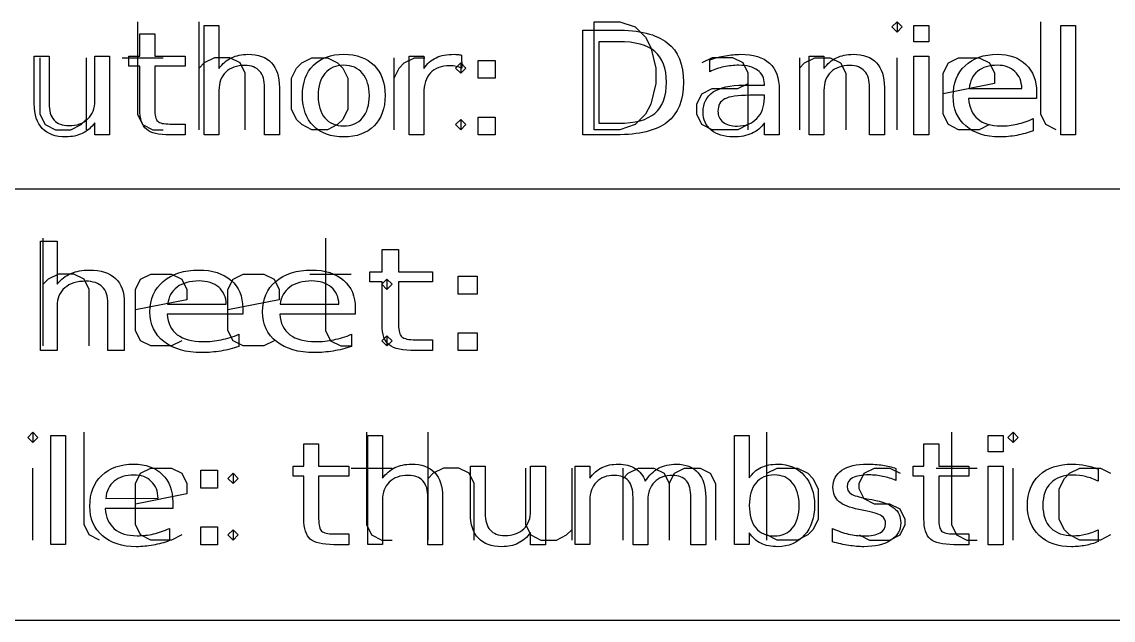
# Model space of a CAD drawing. Header units: millimetres. Extents: x 10 to 287, y 10 to 200.
# Drawn here: x 179.59 to 194.78, y 22.5 to 30.82 of the extents above; entities that cross this region are included whole.
import ezdxf

# ---------------------------------------------------------------- set-up
doc = ezdxf.new("R2010")
doc.units = ezdxf.units.MM
doc.layers.get('0').update_dxf_attribs({"linetype": 'CONTINUOUS'})

msp = doc.modelspace()

# ---------------------------------------------------------------- linework, layer by layer
at = {"color": 7}
for points in [[(181.1996, 30.8217), (181.1996, 29.536), (181.271, 29.3931), (181.4139, 29.3217), (181.5567, 29.3217)], [(182.0567, 29.3217), (182.0567, 30.8217)], [(182.33318, 29.86809), (182.33318, 29.24993), (182.12631, 29.24993), (182.12631, 30.76946), (182.33318, 30.76946), (182.33318, 30.17376)], [(187.39662, 30.70801), (187.8607, 30.70801)], [(187.8607, 29.25), (187.39662, 29.25), (187.39662, 30.70801)], [(191.771, 30.8217), (191.6996, 30.7502), (191.771, 30.6788), (191.8424, 30.7502), (191.771, 30.8217), (191.771, 30.6788)], [(193.9853, 29.3217), (193.8424, 29.3931), (193.771, 29.536), (193.771, 30.8217)], [(181.23282, 29.61038), (181.23282, 30.20413), (181.08186, 30.20413), (181.08186, 30.34378), (181.23282, 30.34378), (181.23282, 30.65432), (181.4397, 30.65429)], [(181.4397, 30.65429), (181.4397, 30.34375), (181.86352, 30.34375), (181.86352, 30.2041), (181.4397, 30.2041), (181.4397, 29.61035)], [(187.62251, 30.5459), (187.62251, 29.41211), (187.89536, 29.41211)], [(187.89536, 30.5459), (187.62251, 30.5459)], [(179.76344, 29.68164), (179.76344, 30.34375), (179.9692, 30.34375), (179.9692, 29.68847)], [(179.8424, 30.3217), (179.8424, 29.536), (179.9139, 29.3931), (180.0567, 29.3217), (180.271, 29.3217), (180.4139, 29.3931), (180.4853, 29.4645)], [(180.4853, 30.3217), (180.4853, 29.3217)], [(180.60659, 29.72371), (180.60659, 30.34383), (180.81235, 30.34383), (180.81235, 29.25008), (180.60659, 29.25008), (180.60659, 29.41805)], [(180.9853, 30.3217), (181.5567, 30.3217)], [(182.6996, 29.3217), (182.6996, 30.1074), (182.6281, 30.2502), (182.4853, 30.3217), (182.271, 30.3217), (182.1281, 30.2502), (182.0567, 30.1788)], [(184.771, 29.3217), (184.771, 30.3217)], [(184.771, 30.036), (184.8424, 30.1788), (184.9139, 30.2502), (185.0567, 30.3217), (185.1996, 30.3217)], [(185.18586, 29.8264), (185.18586, 29.25023), (184.97899, 29.25023), (184.97899, 30.34398), (185.18586, 30.34398), (185.18586, 30.17406)], [(185.6996, 30.2502), (185.771, 30.1788), (185.6996, 30.1074), (185.6281, 30.1788), (185.6996, 30.2502), (185.6996, 30.1074)], [(185.71144, 30.36032), (185.71254, 30.17578)], [(189.6996, 29.3217), (189.6996, 30.1074), (189.6281, 30.2502), (189.4853, 30.3217), (189.1996, 30.3217), (189.0567, 30.2502)], [(189.16461, 30.12778), (189.16461, 30.29379)], [(190.4139, 30.3217), (190.4139, 29.3217)], [(190.4139, 30.1788), (190.4853, 30.2502), (190.6281, 30.3217), (190.8424, 30.3217), (190.9853, 30.2502), (191.0567, 30.1074), (191.0567, 29.3217)], [(190.75361, 29.86804), (190.75361, 29.24988), (190.54674, 29.24988), (190.54674, 30.34363), (190.75361, 30.34363), (190.75361, 30.17371)], [(191.771, 29.3217), (191.771, 30.3217)], [(193.0567, 29.3931), (192.9139, 29.3217), (192.6281, 29.3217), (192.4853, 29.3931), (192.4139, 29.536), (192.4139, 30.1074), (192.4853, 30.2502), (192.6281, 30.3217), (192.9139, 30.3217), (193.0567, 30.2502), (193.1281, 30.1074), (193.1281, 29.9645), (192.4139, 29.8217)], [(189.6996, 29.3931), (189.5567, 29.3217), (189.1996, 29.3217), (189.0567, 29.3931), (188.9853, 29.536), (188.9853, 29.6788), (189.0567, 29.8217), (189.1996, 29.8931), (189.5567, 29.8931), (189.6996, 29.9645)], [(189.63648, 29.94028), (189.92499, 29.94028), (189.92499, 29.95788)], [(183.17523, 29.91015), (183.17523, 29.25), (182.96947, 29.25), (182.96947, 29.90429)], [(189.92499, 29.75972), (189.92499, 29.79972), (189.72035, 29.7998)], [(190.13075, 29.874), (190.13075, 29.24998), (189.92499, 29.24998), (189.92499, 29.41599)], [(190.13078, 29.87379), (190.13075, 29.874)], [(191.59566, 29.9101), (191.59566, 29.24995), (191.3899, 29.24995), (191.3899, 29.90424)], [(193.71362, 29.84174), (193.71362, 29.75384), (192.76758, 29.75384)], [(192.77425, 29.89343), (193.50787, 29.89444)], [(179.76343, 29.68177), (179.76344, 29.68164)], [(193.66554, 29.47554), (193.66554, 29.30562)], [(181.65219, 29.40037), (181.86354, 29.40037), (181.86354, 29.24998), (181.65219, 29.24998)], [(185.6996, 29.4645), (185.771, 29.3931), (185.6996, 29.3217), (185.6281, 29.3931), (185.6996, 29.4645), (185.6996, 29.3217)], [(177.0022, 28.5), (285.0022, 28.5)], [(179.8866, 26.3139), (179.8866, 27.8139)], [(183.8152, 27.8139), (183.8152, 26.5282), (183.8866, 26.3853), (184.0295, 26.3139), (184.1723, 26.3139)], [(180.08024, 26.86809), (180.08024, 26.24993), (179.85018, 26.24993), (179.85018, 27.76946), (180.08024, 27.76946), (180.08024, 27.17376)], [(184.60318, 26.6103), (184.60318, 27.20405), (184.4353, 27.20405), (184.4353, 27.3437), (184.60318, 27.3437), (184.60318, 27.65424), (184.83326, 27.65421)], [(184.83326, 27.65421), (184.83326, 27.34367), (185.30458, 27.34367), (185.30458, 27.20402), (184.83326, 27.20402), (184.83326, 26.61027)], [(180.5295, 26.3139), (180.5295, 27.0996), (180.458, 27.2424), (180.3152, 27.3139), (180.1009, 27.3139), (179.958, 27.2424), (179.8866, 27.171)], [(181.8152, 26.3853), (181.6723, 26.3139), (181.3866, 26.3139), (181.2437, 26.3853), (181.1723, 26.5282), (181.1723, 27.0996), (181.2437, 27.2424), (181.3866, 27.3139), (181.6723, 27.3139), (181.8152, 27.2424), (181.8866, 27.0996), (181.8866, 26.9567), (181.1723, 26.8139)], [(183.1009, 26.3853), (182.958, 26.3139), (182.6723, 26.3139), (182.5295, 26.3853), (182.458, 26.5282), (182.458, 27.0996), (182.5295, 27.2424), (182.6723, 27.3139), (182.958, 27.3139), (183.1009, 27.2424), (183.1723, 27.0996), (183.1723, 26.9567), (182.458, 26.8139)], [(183.6009, 27.3139), (184.1723, 27.3139)], [(184.6723, 27.2424), (184.7437, 27.171), (184.6723, 27.0996), (184.6009, 27.171), (184.6723, 27.2424), (184.6723, 27.0996)], [(181.01667, 26.91015), (181.01667, 26.25), (180.78785, 26.25), (180.78785, 26.90429)], [(181.61981, 26.89344), (182.43561, 26.89445)], [(183.18674, 26.89344), (184.00254, 26.89445)], [(182.66443, 26.84175), (182.66443, 26.75385), (181.61235, 26.75385)], [(184.23136, 26.84175), (184.23136, 26.75385), (183.17928, 26.75385)], [(182.61096, 26.47555), (182.61096, 26.30563)], [(184.17789, 26.47555), (184.17789, 26.30563)], [(184.6723, 26.4567), (184.7437, 26.3853), (184.6723, 26.3139), (184.6009, 26.3853), (184.6723, 26.4567), (184.6723, 26.3139)], [(185.06953, 26.40029), (185.30457, 26.40029), (185.30457, 26.2499), (185.06953, 26.2499)], [(179.7437, 25.1139), (179.6723, 25.0424), (179.7437, 24.971), (179.8152, 25.0424), (179.7437, 25.1139), (179.7437, 24.971)], [(180.6723, 23.6139), (180.5295, 23.6853), (180.458, 23.8282), (180.458, 25.1139)], [(184.3866, 25.1139), (184.3866, 23.8282), (184.458, 23.6853), (184.6009, 23.6139), (184.7437, 23.6139)], [(184.60955, 24.16816), (184.60955, 23.55), (184.40384, 23.55), (184.40384, 25.06953), (184.60955, 25.06953), (184.60955, 24.47383)], [(185.2437, 23.6139), (185.2437, 25.1139)], [(189.7145, 23.7141), (189.7145, 23.55004), (189.50879, 23.55004), (189.50879, 25.06957), (189.7145, 25.06957), (189.7145, 24.47771)], [(189.958, 23.6139), (189.958, 25.1139)], [(192.5295, 25.1139), (192.5295, 23.8282), (192.6009, 23.6853), (192.7437, 23.6139), (192.8866, 23.6139)], [(193.3866, 25.1139), (193.3152, 25.0424), (193.3866, 24.971), (193.458, 25.0424), (193.3866, 25.1139), (193.3866, 24.971)], [(183.51523, 23.91026), (183.51523, 24.50401), (183.36512, 24.50401), (183.36512, 24.64366), (183.51523, 24.64366), (183.51523, 24.95421), (183.72102, 24.95427)], [(183.72102, 24.95427), (183.72102, 24.64372), (184.14246, 24.64372), (184.14246, 24.50407), (183.72102, 24.50407), (183.72102, 23.91032)], [(192.14518, 23.91026), (192.14518, 24.50401), (191.99506, 24.50401), (191.99506, 24.64366), (192.14518, 24.64366), (192.14518, 24.95421), (192.35097, 24.95427)], [(192.35097, 24.95427), (192.35097, 24.64372), (192.7724, 24.64372), (192.7724, 24.50407), (192.35097, 24.50407), (192.35097, 23.91032)], [(179.7437, 23.6139), (179.7437, 24.6139)], [(181.8152, 23.6853), (181.6723, 23.6139), (181.3866, 23.6139), (181.2437, 23.6853), (181.1723, 23.8282), (181.1723, 24.3996), (181.2437, 24.5424), (181.3866, 24.6139), (181.6723, 24.6139), (181.8152, 24.5424), (181.8866, 24.3996), (181.8866, 24.2567), (181.1723, 24.1139)], [(184.1723, 24.6139), (184.7437, 24.6139)], [(185.8866, 23.6139), (185.8866, 24.3996), (185.8152, 24.5424), (185.6723, 24.6139), (185.458, 24.6139), (185.3152, 24.5424), (185.2437, 24.471)], [(185.83375, 23.98161), (185.83375, 24.64372), (186.03835, 24.64372), (186.03835, 23.98845)], [(186.6009, 24.6139), (186.6009, 23.8282), (186.6723, 23.6853), (186.8152, 23.6139), (187.0295, 23.6139), (187.1723, 23.6853), (187.2437, 23.7567)], [(186.67218, 24.02358), (186.67218, 24.6437), (186.87678, 24.6437), (186.87678, 23.54995), (186.67218, 23.54995), (186.67218, 23.71792)], [(187.2437, 24.6139), (187.2437, 23.6139)], [(187.49608, 24.1682), (187.49608, 23.55004), (187.29037, 23.55004), (187.29037, 24.64379), (187.49608, 24.64379), (187.49608, 24.47387)], [(187.958, 23.6139), (187.958, 24.6139)], [(187.958, 24.471), (188.0295, 24.5424), (188.1723, 24.6139), (188.3866, 24.6139), (188.5295, 24.5424), (188.6009, 24.3996), (188.6009, 23.6139)], [(188.6009, 24.3996), (188.6723, 24.5424), (188.8152, 24.6139), (189.0295, 24.6139), (189.1723, 24.5424), (189.2437, 24.3996), (189.2437, 23.6139)], [(189.958, 24.5424), (190.1009, 24.6139), (190.3866, 24.6139), (190.5295, 24.5424), (190.6009, 24.471), (190.6723, 24.3282), (190.6723, 23.8996), (190.6009, 23.7567), (190.5295, 23.6853), (190.3866, 23.6139), (190.1009, 23.6139), (189.958, 23.6853)], [(191.2437, 23.6853), (191.3866, 23.6139), (191.6723, 23.6139), (191.8152, 23.6853), (191.8866, 23.8282), (191.8866, 23.8996), (191.8152, 24.0424), (191.6723, 24.1139), (191.458, 24.1139), (191.3152, 24.1853), (191.2437, 24.3282), (191.2437, 24.3996), (191.3152, 24.5424), (191.458, 24.6139), (191.6723, 24.6139), (191.8152, 24.5424)], [(191.75607, 24.61149), (191.75607, 24.44157)], [(192.3152, 24.6139), (192.8866, 24.6139)], [(193.3866, 23.6139), (193.3866, 24.6139)], [(194.7437, 23.6853), (194.6009, 23.6139), (194.3152, 23.6139), (194.1723, 23.6853), (194.1009, 23.7567), (194.0295, 23.8996), (194.0295, 24.3282), (194.1009, 24.471), (194.1723, 24.5424), (194.3152, 24.6139), (194.6009, 24.6139), (194.7437, 24.5424)], [(182.5295, 24.5424), (182.6009, 24.471), (182.5295, 24.3996), (182.458, 24.471), (182.5295, 24.5424), (182.5295, 24.3996)], [(194.57045, 24.60173), (194.57045, 24.43376)], [(180.75766, 24.1935), (181.48709, 24.1945)], [(185.44679, 24.21013), (185.44679, 23.54997), (185.24219, 23.54997), (185.24219, 24.20427)], [(188.30228, 24.16812), (188.30228, 23.54996), (188.09657, 23.54996), (188.09657, 24.20426)], [(189.10848, 24.21011), (189.10848, 23.54995), (188.90277, 23.54995), (188.90277, 24.20425)], [(191.35133, 24.18963), (191.42143, 24.17593)], [(181.69169, 24.1418), (181.69169, 24.0539), (180.75097, 24.0539)], [(191.31021, 24.0256), (191.23901, 24.0402)], [(181.64388, 23.77559), (181.64388, 23.60566)], [(182.5295, 23.7567), (182.6009, 23.6853), (182.5295, 23.6139), (182.458, 23.6853), (182.5295, 23.7567), (182.5295, 23.6139)], [(183.93225, 23.70035), (184.14241, 23.70035), (184.14241, 23.54996), (183.93225, 23.54996)], [(190.87101, 23.59), (190.87101, 23.77555)], [(192.5622, 23.70035), (192.77236, 23.70035), (192.77236, 23.54996), (192.5622, 23.54996)], [(194.57045, 23.75801), (194.57045, 23.59199)], [(177.0022, 22.5), (285.0022, 22.5)]]:
    msp.add_lwpolyline(points, dxfattribs=at)
for points in [[(187.5567, 29.3217), (187.5567, 30.8217), (187.9139, 30.8217), (188.1281, 30.7502), (188.271, 30.6074), (188.3424, 30.4645), (188.4139, 30.1788), (188.4139, 29.9645), (188.3424, 29.6788), (188.271, 29.536), (188.1281, 29.3931), (187.9139, 29.3217)], [(192.00606, 30.76948), (192.21181, 30.76948), (192.21181, 30.54194), (192.00606, 30.54194)], [(194.05134, 30.76944), (194.25709, 30.76944), (194.25709, 29.24991), (194.05134, 29.24991)], [(180.28119, 30.37012)], [(183.6281, 29.3217), (183.4853, 29.3931), (183.4139, 29.4645), (183.3424, 29.6074), (183.3424, 30.036), (183.4139, 30.1788), (183.4853, 30.2502), (183.6281, 30.3217), (183.8424, 30.3217), (183.9853, 30.2502), (184.0567, 30.1788), (184.1281, 30.036), (184.1281, 29.6074), (184.0567, 29.4645), (183.9853, 29.3931), (183.8424, 29.3217)], [(184.07095, 30.37012)], [(185.94066, 30.28418), (186.17661, 30.28418), (186.17661, 30.03613), (185.94066, 30.03613)], [(192.00606, 30.3437), (192.21181, 30.3437), (192.21181, 29.24995), (192.00606, 29.24995)], [(184.07086, 30.21777)], [(183.17523, 29.91005)], [(191.59566, 29.91)], [(193.71362, 29.84173)], [(185.94066, 29.49804), (186.17661, 29.49804), (186.17661, 29.25), (185.94066, 29.25)], [(185.66398, 27.2841), (185.92638, 27.2841), (185.92638, 27.03605), (185.66398, 27.03605)], [(181.01667, 26.91005)], [(182.66443, 26.84174)], [(184.23136, 26.84174)], [(185.66398, 26.49796), (185.92638, 26.49796), (185.92638, 26.24992), (185.66398, 26.24992)], [(179.99372, 25.06953), (180.19832, 25.06953), (180.19832, 23.55), (179.99372, 23.55)], [(193.0415, 25.0695), (193.2461, 25.0695), (193.2461, 24.84196), (193.0415, 24.84196)], [(186.34859, 24.67009)], [(191.75608, 24.61149)], [(193.0415, 24.64372), (193.2461, 24.64372), (193.2461, 23.54997), (193.0415, 23.54997)], [(182.07977, 24.58415), (182.31439, 24.58415), (182.31439, 24.3361), (182.07977, 24.3361)], [(194.57045, 24.60173)], [(188.26778, 24.43383)], [(185.44686, 24.21013)], [(181.69169, 24.14178)], [(190.41059, 24.09587)], [(185.83376, 23.98154)], [(182.07977, 23.79802), (182.31439, 23.79802), (182.31439, 23.54997), (182.07977, 23.54997)]]:
    msp.add_lwpolyline(points, close=True, dxfattribs=at)
for points in [[(187.8607, 30.70801), (188.184247, 30.70801), (188.421687, 30.64909), (188.57302, 30.53125)], [(188.40081, 30.40918), (188.294203, 30.500327), (188.12572, 30.5459), (187.89536, 30.5459)], [(188.57302, 30.53125), (188.72436, 30.414063), (188.80003, 30.23047), (188.80003, 29.98047)], [(188.56184, 29.98047), (188.56184, 30.175783), (188.508163, 30.318687), (188.40081, 30.40918)], [(182.33318, 30.17376), (182.38238, 30.239493), (182.440157, 30.288647), (182.50651, 30.32122)], [(182.50651, 30.32122), (182.573603, 30.353753), (182.650763, 30.37002), (182.73799, 30.37002)], [(182.73799, 30.37002), (182.88187, 30.37002), (182.990713, 30.330957), (183.06452, 30.25283)], [(183.06452, 30.25283), (183.138327, 30.175357), (183.17523, 30.061097), (183.17523, 29.91005)], [(183.64825, 30.21777), (183.750383, 30.319337), (183.891283, 30.37012), (184.07095, 30.37012)], [(184.07095, 30.37012), (184.24987, 30.37012), (184.390397, 30.319337), (184.49253, 30.21777)], [(185.18586, 30.17406), (185.229127, 30.24046), (185.285413, 30.289613), (185.35472, 30.32152)], [(185.35472, 30.32152), (185.424047, 30.354053), (185.508287, 30.37032), (185.60744, 30.37032)], [(185.60744, 30.37032), (185.62164, 30.37032), (185.637307, 30.36932), (185.65444, 30.36732)], [(185.65444, 30.36732), (185.671573, 30.365987), (185.690573, 30.363653), (185.71144, 30.36032)], [(189.16461, 30.29379), (189.239903, 30.31919), (189.312963, 30.338057), (189.38379, 30.35039)], [(189.38379, 30.35039), (189.45461, 30.36339), (189.523567, 30.36989), (189.59066, 30.36989)], [(189.59066, 30.36989), (189.77182, 30.36989), (189.90713, 30.328873), (189.99659, 30.24684)], [(189.99659, 30.24684), (190.08605, 30.164807), (190.13078, 30.040457), (190.13078, 29.87379)], [(190.75361, 30.17371), (190.80281, 30.239443), (190.860587, 30.288597), (190.92694, 30.32117)], [(190.92694, 30.32117), (190.994033, 30.353703), (191.071193, 30.36997), (191.15842, 30.36997)], [(191.15842, 30.36997), (191.3023, 30.36997), (191.411143, 30.330907), (191.48495, 30.25278)], [(191.48495, 30.25278), (191.558757, 30.175307), (191.59566, 30.061047), (191.59566, 29.91)], [(192.71838, 30.21185), (192.82946, 30.317323), (192.978933, 30.37006), (193.1668, 30.37006)], [(193.1668, 30.37006), (193.33528, 30.37006), (193.468353, 30.322533), (193.56602, 30.22748)], [(193.56602, 30.22748), (193.66442, 30.13308), (193.71362, 30.004497), (193.71362, 29.84173)], [(182.42938, 30.12102), (182.365247, 30.059153), (182.33318, 29.974843), (182.33318, 29.86809)], [(182.69217, 30.21382), (182.58109, 30.21382), (182.493493, 30.182887), (182.42938, 30.12102)], [(182.90017, 30.13672), (182.85397, 30.18812), (182.784637, 30.21382), (182.69217, 30.21382)], [(182.96947, 29.90429), (182.96947, 30.00781), (182.94637, 30.085287), (182.90017, 30.13672)], [(183.49616, 29.7959), (183.49616, 29.975587), (183.546857, 30.11621), (183.64825, 30.21777)], [(183.80927, 30.10449), (183.745137, 30.029623), (183.71307, 29.92676), (183.71307, 29.7959)], [(184.07095, 30.21777), (183.96061, 30.21777), (183.873383, 30.18001), (183.80927, 30.10449)], [(184.33141, 30.10351), (184.267277, 30.179683), (184.180427, 30.21777), (184.07086, 30.21777)], [(184.42761, 29.7959), (184.42761, 29.925453), (184.395543, 30.02799), (184.33141, 30.10351)], [(184.49253, 30.21777), (184.594663, 30.11621), (184.64573, 29.975587), (184.64573, 29.7959)], [(185.27866, 30.11058), (185.216793, 30.044847), (185.18586, 29.95012), (185.18586, 29.8264)], [(185.54704, 30.21018), (185.43074, 30.21018), (185.34128, 30.17698), (185.27866, 30.11058)], [(185.63654, 30.20118), (185.609673, 30.20718), (185.57984, 30.21018), (185.54704, 30.21018)], [(185.71254, 30.17578), (185.689407, 30.187513), (185.664073, 30.19598), (185.63654, 30.20118)], [(189.3603, 30.19518), (189.29246, 30.18018), (189.22723, 30.157713), (189.16461, 30.12778)], [(189.56942, 30.21768), (189.497847, 30.21768), (189.42814, 30.21018), (189.3603, 30.19518)], [(189.83109, 30.14928), (189.769223, 30.19488), (189.682, 30.21768), (189.56942, 30.21768)], [(189.92499, 29.95788), (189.92499, 30.04056), (189.89369, 30.10436), (189.83109, 30.14928)], [(190.84981, 30.12097), (190.785677, 30.059103), (190.75361, 29.974793), (190.75361, 29.86804)], [(191.1126, 30.21377), (191.00152, 30.21377), (190.913923, 30.182837), (190.84981, 30.12097)], [(191.3206, 30.13667), (191.2744, 30.18807), (191.205067, 30.21377), (191.1126, 30.21377)], [(191.3899, 29.90424), (191.3899, 30.00776), (191.3668, 30.085237), (191.3206, 30.13667)], [(192.55288, 29.78607), (192.55288, 29.96511), (192.608047, 30.107037), (192.71838, 30.21185)], [(192.89279, 30.13269), (192.824203, 30.076023), (192.78469, 29.99627), (192.77425, 29.89343)], [(193.169, 30.21769), (193.054193, 30.21769), (192.962123, 30.189357), (192.89279, 30.13269)], [(193.41277, 30.12979), (193.351637, 30.18839), (193.27038, 30.21769), (193.169, 30.21769)], [(193.50787, 29.89444), (193.506537, 29.992747), (193.474837, 30.071197), (193.41277, 30.12979)], [(188.40081, 29.54883), (188.508163, 29.63997), (188.56184, 29.78385), (188.56184, 29.98047)], [(188.80003, 29.98047), (188.80003, 29.729163), (188.72399, 29.544593), (188.57191, 29.42676)], [(189.21378, 29.84658), (189.30846, 29.909047), (189.44936, 29.94028), (189.63648, 29.94028)], [(183.64825, 29.37402), (183.546857, 29.476233), (183.49616, 29.61686), (183.49616, 29.7959)], [(183.71307, 29.7959), (183.71307, 29.66504), (183.744737, 29.56185), (183.80807, 29.48633)], [(184.33141, 29.4873), (184.395543, 29.56282), (184.42761, 29.665687), (184.42761, 29.7959)], [(184.64573, 29.7959), (184.64573, 29.61686), (184.594663, 29.476233), (184.49253, 29.37402)], [(189.07288, 29.56826), (189.07288, 29.691307), (189.119847, 29.78408), (189.21378, 29.84658)], [(189.72035, 29.7998), (189.554103, 29.7998), (189.438923, 29.7832), (189.37481, 29.75)], [(192.72733, 29.37396), (192.61103, 29.475527), (192.55288, 29.612897), (192.55288, 29.78607)], [(179.87526, 29.339), (179.800707, 29.41712), (179.76343, 29.531377), (179.76343, 29.68177)], [(179.9692, 29.68847), (179.9692, 29.584957), (179.9923, 29.50716), (180.0385, 29.45508)], [(180.50929, 29.47078), (180.574157, 29.532647), (180.60659, 29.616957), (180.60659, 29.72371)], [(189.37481, 29.75), (189.310677, 29.7168), (189.27861, 29.66016), (189.27861, 29.58008)], [(189.82099, 29.4775), (189.890323, 29.54846), (189.92499, 29.642533), (189.92499, 29.75972)], [(192.76758, 29.75384), (192.776513, 29.630147), (192.819007, 29.535747), (192.89506, 29.47064)], [(180.2465, 29.37798), (180.35758, 29.37798), (180.445177, 29.408913), (180.50929, 29.47078)], [(181.32342, 29.32718), (181.26302, 29.379247), (181.23282, 29.473647), (181.23282, 29.61038)], [(181.4397, 29.61035), (181.4397, 29.521157), (181.4535, 29.463863), (181.4811, 29.43847)], [(183.80807, 29.48633), (183.872203, 29.411457), (183.9598, 29.37402), (184.07086, 29.37402)], [(184.07086, 29.37402), (184.180447, 29.37402), (184.267297, 29.41178), (184.33141, 29.4873)], [(187.89536, 29.41211), (188.12572, 29.41211), (188.294203, 29.457683), (188.40081, 29.54883)], [(189.18583, 29.31533), (189.11053, 29.378463), (189.07288, 29.462773), (189.07288, 29.56826)], [(189.27861, 29.58008), (189.27861, 29.51628), (189.302477, 29.465497), (189.35021, 29.42773)], [(189.54702, 29.37203), (189.66108, 29.37203), (189.752403, 29.407187), (189.82099, 29.4775)], [(192.89506, 29.47064), (192.971847, 29.406173), (193.078453, 29.37394), (193.21488, 29.37394)], [(193.44413, 29.39934), (193.518677, 29.416273), (193.59248, 29.441673), (193.66554, 29.47554)], [(180.20291, 29.22181), (180.059023, 29.22181), (179.949807, 29.260873), (179.87526, 29.339)], [(180.0385, 29.45508), (180.0847, 29.40368), (180.154033, 29.37798), (180.2465, 29.37798)], [(180.60659, 29.41805), (180.556657, 29.35165), (180.49851, 29.30217), (180.43215, 29.26961)], [(181.65219, 29.24998), (181.493397, 29.24998), (181.383807, 29.275713), (181.32342, 29.32718)], [(181.4811, 29.43847), (181.509433, 29.41307), (181.566463, 29.40037), (181.65219, 29.40037)], [(184.07095, 29.22168), (183.891283, 29.22168), (183.750383, 29.27246), (183.64825, 29.37402)], [(184.49253, 29.37402), (184.390397, 29.27246), (184.24987, 29.22168), (184.07095, 29.22168)], [(188.57191, 29.42676), (188.419823, 29.30892), (188.182753, 29.25), (187.8607, 29.25)], [(189.49223, 29.22163), (189.364003, 29.22163), (189.26187, 29.252863), (189.18583, 29.31533)], [(189.35021, 29.42773), (189.398677, 29.390597), (189.46428, 29.37203), (189.54702, 29.37203)], [(189.92499, 29.41599), (189.87799, 29.34959), (189.819467, 29.300437), (189.74942, 29.26853)], [(193.20258, 29.22162), (193.002787, 29.22162), (192.84437, 29.2724), (192.72733, 29.37396)], [(193.21488, 29.37394), (193.293907, 29.37394), (193.370323, 29.382407), (193.44413, 29.39934)], [(180.43215, 29.26961), (180.36655, 29.237743), (180.290137, 29.22181), (180.20291, 29.22181)], [(189.74942, 29.26853), (189.679347, 29.237263), (189.593617, 29.22163), (189.49223, 29.22163)], [(193.43853, 29.24312), (193.361003, 29.228787), (193.282353, 29.22162), (193.20258, 29.22162)], [(193.66554, 29.30562), (193.591733, 29.278287), (193.516063, 29.257453), (193.43853, 29.24312)], [(180.273, 27.32122), (180.347613, 27.353753), (180.43342, 27.37002), (180.53042, 27.37002)], [(180.53042, 27.37002), (180.690433, 27.37002), (180.811477, 27.330957), (180.89355, 27.25283)], [(181.55763, 27.21186), (181.681163, 27.317333), (181.84739, 27.37007), (182.05631, 27.37007)], [(182.05631, 27.37007), (182.243683, 27.37007), (182.391673, 27.322543), (182.50028, 27.22749)], [(183.12456, 27.21186), (183.248093, 27.317333), (183.41432, 27.37007), (183.62324, 27.37007)], [(183.62324, 27.37007), (183.810607, 27.37007), (183.958597, 27.322543), (184.06721, 27.22749)], [(180.08024, 27.17376), (180.134973, 27.239493), (180.199227, 27.288647), (180.273, 27.32122)], [(180.47944, 27.21382), (180.355907, 27.21382), (180.25849, 27.182887), (180.18719, 27.12102)], [(180.71075, 27.13672), (180.65935, 27.18812), (180.582247, 27.21382), (180.47944, 27.21382)], [(180.89355, 27.25283), (180.97563, 27.175357), (181.01667, 27.061097), (181.01667, 26.91005)], [(181.37358, 26.78608), (181.37358, 26.96512), (181.43493, 27.107047), (181.55763, 27.21186)], [(182.0588, 27.2177), (181.931127, 27.2177), (181.828737, 27.189367), (181.75163, 27.1327)], [(182.3299, 27.1298), (182.26192, 27.1884), (182.171553, 27.2177), (182.0588, 27.2177)], [(182.50028, 27.22749), (182.609713, 27.13309), (182.66443, 27.004507), (182.66443, 26.84174)], [(182.94051, 26.78608), (182.94051, 26.96512), (183.00186, 27.107047), (183.12456, 27.21186)], [(183.62573, 27.2177), (183.498057, 27.2177), (183.395667, 27.189367), (183.31856, 27.1327)], [(183.89683, 27.1298), (183.82885, 27.1884), (183.738483, 27.2177), (183.62573, 27.2177)], [(184.06721, 27.22749), (184.176643, 27.13309), (184.23136, 27.004507), (184.23136, 26.84174)], [(180.18719, 27.12102), (180.11589, 27.059153), (180.08024, 26.974843), (180.08024, 26.86809)], [(180.78785, 26.90429), (180.78785, 27.00781), (180.76215, 27.085287), (180.71075, 27.13672)], [(181.75163, 27.1327), (181.675357, 27.076033), (181.631417, 26.99628), (181.61981, 26.89344)], [(182.43561, 26.89445), (182.434277, 26.992757), (182.39904, 27.071207), (182.3299, 27.1298)], [(183.31856, 27.1327), (183.242287, 27.076033), (183.198347, 26.99628), (183.18674, 26.89344)], [(184.00254, 26.89445), (184.001207, 26.992757), (183.96597, 27.071207), (183.89683, 27.1298)], [(181.56758, 26.37397), (181.438247, 26.475537), (181.37358, 26.612907), (181.37358, 26.78608)], [(181.61235, 26.75385), (181.622283, 26.630157), (181.66954, 26.535757), (181.75412, 26.47065)], [(183.13451, 26.37397), (183.005177, 26.475537), (182.94051, 26.612907), (182.94051, 26.78608)], [(183.17928, 26.75385), (183.189213, 26.630157), (183.23647, 26.535757), (183.32105, 26.47065)], [(184.70392, 26.3271), (184.63676, 26.379167), (184.60318, 26.473567), (184.60318, 26.6103)], [(184.83326, 26.61027), (184.83326, 26.521077), (184.848593, 26.463783), (184.87926, 26.43839)], [(181.75412, 26.47065), (181.839513, 26.406183), (181.95807, 26.37395), (182.10979, 26.37395)], [(182.36473, 26.39935), (182.44763, 26.416283), (182.529707, 26.441683), (182.61096, 26.47555)], [(183.32105, 26.47065), (183.406443, 26.406183), (183.525, 26.37395), (183.67672, 26.37395)], [(183.93165, 26.39935), (184.014557, 26.416283), (184.096637, 26.441683), (184.17789, 26.47555)], [(184.87926, 26.43839), (184.910793, 26.41299), (184.974217, 26.40029), (185.06953, 26.40029)], [(182.09611, 26.22163), (181.873923, 26.22163), (181.697747, 26.27241), (181.56758, 26.37397)], [(182.10979, 26.37395), (182.19767, 26.37395), (182.28265, 26.382417), (182.36473, 26.39935)], [(182.61096, 26.30563), (182.52888, 26.278297), (182.44473, 26.257463), (182.35851, 26.24313)], [(183.66304, 26.22163), (183.440847, 26.22163), (183.26467, 26.27241), (183.13451, 26.37397)], [(183.67672, 26.37395), (183.7646, 26.37395), (183.849577, 26.382417), (183.93165, 26.39935)], [(184.17789, 26.30563), (184.09581, 26.278297), (184.01166, 26.257463), (183.92544, 26.24313)], [(185.06953, 26.2499), (184.892943, 26.2499), (184.771073, 26.275633), (184.70392, 26.3271)], [(182.35851, 26.24313), (182.272283, 26.228797), (182.184817, 26.22163), (182.09611, 26.22163)], [(183.92544, 26.24313), (183.839213, 26.228797), (183.751747, 26.22163), (183.66304, 26.22163)], [(180.70204, 24.5119), (180.8125, 24.617367), (180.961133, 24.6701), (181.14794, 24.6701)], [(181.14794, 24.6701), (181.315473, 24.6701), (181.447797, 24.622573), (181.54491, 24.52752)], [(184.60955, 24.47383), (184.658483, 24.539563), (184.715937, 24.588717), (184.78191, 24.62129)], [(184.78191, 24.62129), (184.848623, 24.653823), (184.925347, 24.67009), (185.01208, 24.67009)], [(185.01208, 24.67009), (185.155153, 24.67009), (185.263387, 24.631027), (185.33678, 24.5529)], [(187.49608, 24.47387), (187.542813, 24.54093), (187.59878, 24.59041), (187.66398, 24.62231)], [(187.66398, 24.62231), (187.729247, 24.654243), (187.806717, 24.67021), (187.89639, 24.67021)], [(187.89639, 24.67021), (187.986823, 24.67021), (188.063547, 24.65001), (188.12656, 24.60961)], [(188.12656, 24.60961), (188.190293, 24.56921), (188.237367, 24.510617), (188.26778, 24.43383)], [(188.26784, 24.43376), (188.318973, 24.514487), (188.38013, 24.574057), (188.45131, 24.61247)], [(188.45131, 24.61247), (188.522477, 24.65087), (188.606247, 24.67007), (188.70262, 24.67007)], [(188.70262, 24.67007), (188.832347, 24.67007), (188.932423, 24.63003), (189.00285, 24.54995)], [(189.7145, 24.47771), (189.7575, 24.542777), (189.811617, 24.590953), (189.87685, 24.62224)], [(189.87685, 24.62224), (189.94285, 24.654173), (190.02143, 24.67014), (190.11259, 24.67014)], [(190.11259, 24.67014), (190.263817, 24.67014), (190.386503, 24.617407), (190.48065, 24.51194)], [(191.00439, 24.58609), (191.087417, 24.64209), (191.205287, 24.67009), (191.358, 24.67009)], [(191.358, 24.67009), (191.433613, 24.67009), (191.504777, 24.66519), (191.57149, 24.65539)], [(191.57149, 24.65539), (191.63821, 24.645657), (191.69974, 24.631023), (191.75608, 24.61149)], [(193.75204, 24.51681), (193.86398, 24.619023), (194.01706, 24.67013), (194.21128, 24.67013)], [(194.21128, 24.67013), (194.27428, 24.67013), (194.33581, 24.664263), (194.39587, 24.65253)], [(194.39587, 24.65253), (194.455937, 24.641463), (194.51413, 24.62453), (194.57045, 24.60173)], [(180.53747, 24.08611), (180.53747, 24.26515), (180.592327, 24.40708), (180.70204, 24.5119)], [(181.15018, 24.51775), (181.03602, 24.51775), (180.94447, 24.489417), (180.87553, 24.43275)], [(181.39259, 24.42985), (181.33179, 24.48845), (181.250987, 24.51775), (181.15018, 24.51775)], [(181.54491, 24.52752), (181.642763, 24.43312), (181.69169, 24.30454), (181.69169, 24.14178)], [(184.96646, 24.51389), (184.856007, 24.51389), (184.768903, 24.482957), (184.70515, 24.42109)], [(185.17329, 24.43669), (185.127357, 24.488157), (185.058413, 24.51389), (184.96646, 24.51389)], [(185.33678, 24.5529), (185.410167, 24.475427), (185.44686, 24.36117), (185.44686, 24.21013)], [(187.83746, 24.51386), (187.732933, 24.51386), (187.649907, 24.482627), (187.58838, 24.42016)], [(188.03317, 24.43766), (187.990903, 24.48846), (187.925667, 24.51386), (187.83746, 24.51386)], [(188.64589, 24.51385), (188.539883, 24.51385), (188.456113, 24.482917), (188.39458, 24.42105)], [(188.83937, 24.43765), (188.797103, 24.48845), (188.73261, 24.51385), (188.64589, 24.51385)], [(189.00285, 24.54995), (189.07327, 24.470523), (189.10848, 24.357243), (189.10848, 24.21011)], [(190.06255, 24.5197), (189.954317, 24.5197), (189.869067, 24.48194), (189.8068, 24.40642)], [(190.31719, 24.40642), (190.255657, 24.48194), (190.170777, 24.5197), (190.06255, 24.5197)], [(190.48065, 24.51194), (190.575537, 24.406467), (190.62298, 24.267793), (190.62298, 24.09592)], [(190.87985, 24.34781), (190.87985, 24.450677), (190.921363, 24.530103), (191.00439, 24.58609)], [(191.15338, 24.47867), (191.10298, 24.451337), (191.07778, 24.410323), (191.07778, 24.35563)], [(191.38245, 24.51967), (191.28089, 24.51967), (191.204533, 24.506003), (191.15338, 24.47867)], [(191.57593, 24.50017), (191.513663, 24.51317), (191.44917, 24.51967), (191.38245, 24.51967)], [(191.75607, 24.44157), (191.69827, 24.467637), (191.638223, 24.48717), (191.57593, 24.50017)], [(193.58525, 24.09591), (193.58525, 24.274297), (193.640847, 24.414597), (193.75204, 24.51681)], [(194.22018, 24.51776), (194.087487, 24.51776), (193.984443, 24.480653), (193.91105, 24.40644)], [(194.39587, 24.49626), (194.33807, 24.510593), (194.279507, 24.51776), (194.22018, 24.51776)], [(194.57045, 24.43376), (194.51265, 24.46176), (194.454457, 24.482593), (194.39587, 24.49626)], [(180.87553, 24.43275), (180.80733, 24.376083), (180.76804, 24.296333), (180.75766, 24.1935)], [(181.48709, 24.1945), (181.485757, 24.292807), (181.454257, 24.371257), (181.39259, 24.42985)], [(184.70515, 24.42109), (184.641417, 24.359223), (184.60955, 24.274913), (184.60955, 24.16816)], [(185.24219, 24.20427), (185.24219, 24.307783), (185.219223, 24.385257), (185.17329, 24.43669)], [(187.58838, 24.42016), (187.526847, 24.358293), (187.49608, 24.274307), (187.49608, 24.1682)], [(188.09657, 24.20426), (188.09657, 24.309727), (188.075437, 24.387527), (188.03317, 24.43766)], [(188.39458, 24.42105), (188.333047, 24.359183), (188.30228, 24.274873), (188.30228, 24.16812)], [(188.90277, 24.20425), (188.90277, 24.309063), (188.881637, 24.386863), (188.83937, 24.43765)], [(189.8068, 24.40642), (189.745267, 24.331547), (189.7145, 24.22803), (189.7145, 24.09587)], [(190.41059, 24.09587), (190.41059, 24.22803), (190.379457, 24.331547), (190.31719, 24.40642)], [(190.96435, 24.14762), (190.908017, 24.19642), (190.87985, 24.26315), (190.87985, 24.34781)], [(191.07778, 24.35563), (191.07778, 24.313963), (191.095947, 24.281097), (191.13228, 24.25703)], [(193.91105, 24.40644), (193.837663, 24.332867), (193.80097, 24.22935), (193.80097, 24.09589)], [(191.13228, 24.25703), (191.168613, 24.233563), (191.24163, 24.211097), (191.35133, 24.18963)], [(191.42143, 24.17593), (191.566723, 24.148597), (191.669763, 24.10986), (191.73055, 24.05972)], [(180.71094, 23.674), (180.595293, 23.775567), (180.53747, 23.912937), (180.53747, 24.08611)], [(180.75097, 24.0539), (180.759837, 23.9302), (180.80209, 23.835797), (180.87773, 23.77069)], [(186.57548, 23.77065), (186.639947, 23.832517), (186.67218, 23.916827), (186.67218, 24.02358)], [(189.7145, 24.09587), (189.7145, 23.96371), (189.745267, 23.85987), (189.8068, 23.78435)], [(190.31719, 23.78435), (190.379457, 23.85987), (190.41059, 23.96371), (190.41059, 24.09587)], [(190.62298, 24.09592), (190.62298, 23.924047), (190.575537, 23.785373), (190.48065, 23.6799)], [(191.23901, 24.0402), (191.112243, 24.0636), (191.02069, 24.099407), (190.96435, 24.14762)], [(191.55595, 23.9504), (191.518883, 23.976467), (191.43697, 24.001533), (191.31021, 24.0256)], [(191.73055, 24.05972), (191.792083, 24.010253), (191.82285, 23.940917), (191.82285, 23.85171)], [(193.75093, 23.67696), (193.640477, 23.78048), (193.58525, 23.92013), (193.58525, 24.09591)], [(193.80097, 24.09589), (193.80097, 23.962423), (193.837663, 23.858583), (193.91105, 23.78437)], [(183.60533, 23.62706), (183.545263, 23.679127), (183.51523, 23.773527), (183.51523, 23.91026)], [(183.72102, 23.91032), (183.72102, 23.821127), (183.73472, 23.763837), (183.76212, 23.73845)], [(185.94496, 23.63877), (185.870827, 23.716897), (185.83376, 23.831153), (185.83376, 23.98154)], [(186.03835, 23.98845), (186.03835, 23.88493), (186.06135, 23.80713), (186.10735, 23.75505)], [(191.61265, 23.8381), (191.61265, 23.8869), (191.59375, 23.924333), (191.55595, 23.9504)], [(191.82285, 23.85171), (191.82285, 23.750143), (191.776887, 23.66974), (191.68496, 23.6105)], [(192.23528, 23.62706), (192.175213, 23.679127), (192.14518, 23.773527), (192.14518, 23.91026)], [(192.35097, 23.91032), (192.35097, 23.821127), (192.36467, 23.763837), (192.39207, 23.73845)], [(180.87773, 23.77069), (180.95409, 23.706223), (181.0601, 23.67399), (181.19576, 23.67399)], [(181.19576, 23.67399), (181.274333, 23.67399), (181.350317, 23.682457), (181.42371, 23.69939)], [(181.42371, 23.69939), (181.497837, 23.716323), (181.571227, 23.741723), (181.64388, 23.77559)], [(183.76212, 23.73845), (183.790253, 23.71305), (183.846963, 23.70035), (183.93225, 23.70035)], [(186.10735, 23.75505), (186.153283, 23.703583), (186.222223, 23.67785), (186.31417, 23.67785)], [(186.31417, 23.67785), (186.424623, 23.67785), (186.511727, 23.708783), (186.57548, 23.77065)], [(186.67218, 23.71792), (186.622513, 23.65152), (186.564693, 23.60204), (186.49872, 23.56948)], [(189.87685, 23.5686), (189.81165, 23.600467), (189.757533, 23.648967), (189.7145, 23.7141)], [(189.8068, 23.78435), (189.869067, 23.709477), (189.954317, 23.67204), (190.06255, 23.67204)], [(190.06255, 23.67204), (190.170783, 23.67204), (190.255663, 23.709477), (190.31719, 23.78435)], [(190.87101, 23.77555), (190.946623, 23.741017), (191.021123, 23.714983), (191.09451, 23.69745)], [(191.09451, 23.69745), (191.167897, 23.680517), (191.240543, 23.67205), (191.31245, 23.67205)], [(191.31245, 23.67205), (191.408823, 23.67205), (191.482957, 23.686383), (191.53485, 23.71505)], [(191.53485, 23.71505), (191.586717, 23.744317), (191.61265, 23.785333), (191.61265, 23.8381)], [(192.39207, 23.73845), (192.42027, 23.71305), (192.47698, 23.70035), (192.5622, 23.70035)], [(193.91105, 23.78437), (193.984443, 23.710797), (194.087487, 23.67401), (194.22018, 23.67401)], [(194.39587, 23.69451), (194.454403, 23.708843), (194.512597, 23.73001), (194.57045, 23.75801)], [(181.18352, 23.52166), (180.984853, 23.52166), (180.827327, 23.57244), (180.71094, 23.674)], [(181.64388, 23.60566), (181.570487, 23.578327), (181.495243, 23.557493), (181.41815, 23.54316)], [(183.93225, 23.54996), (183.77435, 23.54996), (183.665377, 23.57566), (183.60533, 23.62706)], [(186.27076, 23.52158), (186.127693, 23.52158), (186.019093, 23.560643), (185.94496, 23.63877)], [(186.49872, 23.56948), (186.433453, 23.537547), (186.357467, 23.52158), (186.27076, 23.52158)], [(190.11259, 23.5217), (190.02141, 23.5217), (189.94283, 23.537333), (189.87685, 23.5686)], [(190.48065, 23.6799), (190.386503, 23.574433), (190.263817, 23.5217), (190.11259, 23.5217)], [(191.09896, 23.5392), (191.027053, 23.550267), (190.95107, 23.5672), (190.87101, 23.59)], [(191.68496, 23.6105), (191.59378, 23.551233), (191.46813, 23.5216), (191.30801, 23.5216)], [(192.5622, 23.54996), (192.4043, 23.54996), (192.295327, 23.57566), (192.23528, 23.62706)], [(194.19794, 23.52169), (194.010387, 23.52169), (193.861383, 23.573447), (193.75093, 23.67696)], [(194.22018, 23.67401), (194.279513, 23.67401), (194.338077, 23.680843), (194.39587, 23.69451)], [(194.57045, 23.59199), (194.513383, 23.56859), (194.454077, 23.551023), (194.39253, 23.53929)], [(181.41815, 23.54316), (181.34105, 23.528827), (181.26284, 23.52166), (181.18352, 23.52166)], [(191.30801, 23.5216), (191.24129, 23.5216), (191.171607, 23.527467), (191.09896, 23.5392)], [(194.39253, 23.53929), (194.33173, 23.527557), (194.266867, 23.52169), (194.19794, 23.52169)]]:
    msp.add_open_spline(points, degree=3, dxfattribs=at)

doc.saveas('drawing.dxf')
